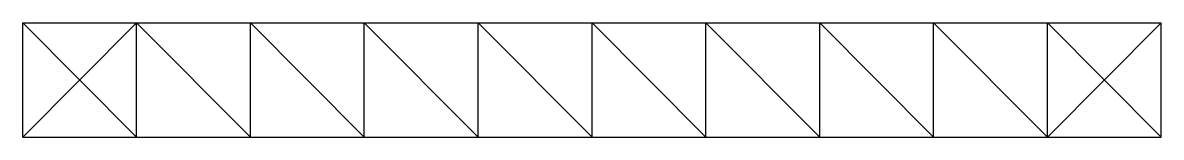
# Model space of a CAD drawing. Header units: millimetres. Extents: x 0 to 10, y 0 to 1.
import ezdxf

# ---------------------------------------------------------------- set-up
doc = ezdxf.new("R2010")
doc.units = ezdxf.units.MM
doc.layers.add('diags', color=4, linetype='Continuous')
doc.layers.add('longs', color=5, linetype='Continuous')

msp = doc.modelspace()

# ---------------------------------------------------------------- linework, layer by layer
at = {"layer": 'diags'}
for p, q in [((0, 0), (0, 1)), ((1, 0), (0, 1)), ((0, 0), (1, 1)), ((1, 0), (1, 1)), ((2, 0), (1, 1)), ((2, 0), (2, 1)), ((3, 0), (2, 1)), ((3, 0), (3, 1)), ((4, 0), (3, 1)), ((4, 0), (4, 1)), ((5, 0), (4, 1)), ((5, 0), (5, 1)), ((6, 0), (5, 1)), ((6, 0), (6, 1)), ((7, 0), (6, 1)), ((7, 0), (7, 1)), ((8, 0), (7, 1)), ((8, 0), (8, 1)), ((9, 0), (8, 1)), ((9, 0), (9, 1)), ((10, 0), (9, 1)), ((10, 1), (9, 0)), ((10, 0), (10, 1))]:
    msp.add_line(p, q, dxfattribs=at)
at = {"layer": 'longs'}
for p, q in [((0, 1), (10, 1)), ((0, 0), (10, 0))]:
    msp.add_line(p, q, dxfattribs=at)

doc.saveas('drawing.dxf')
